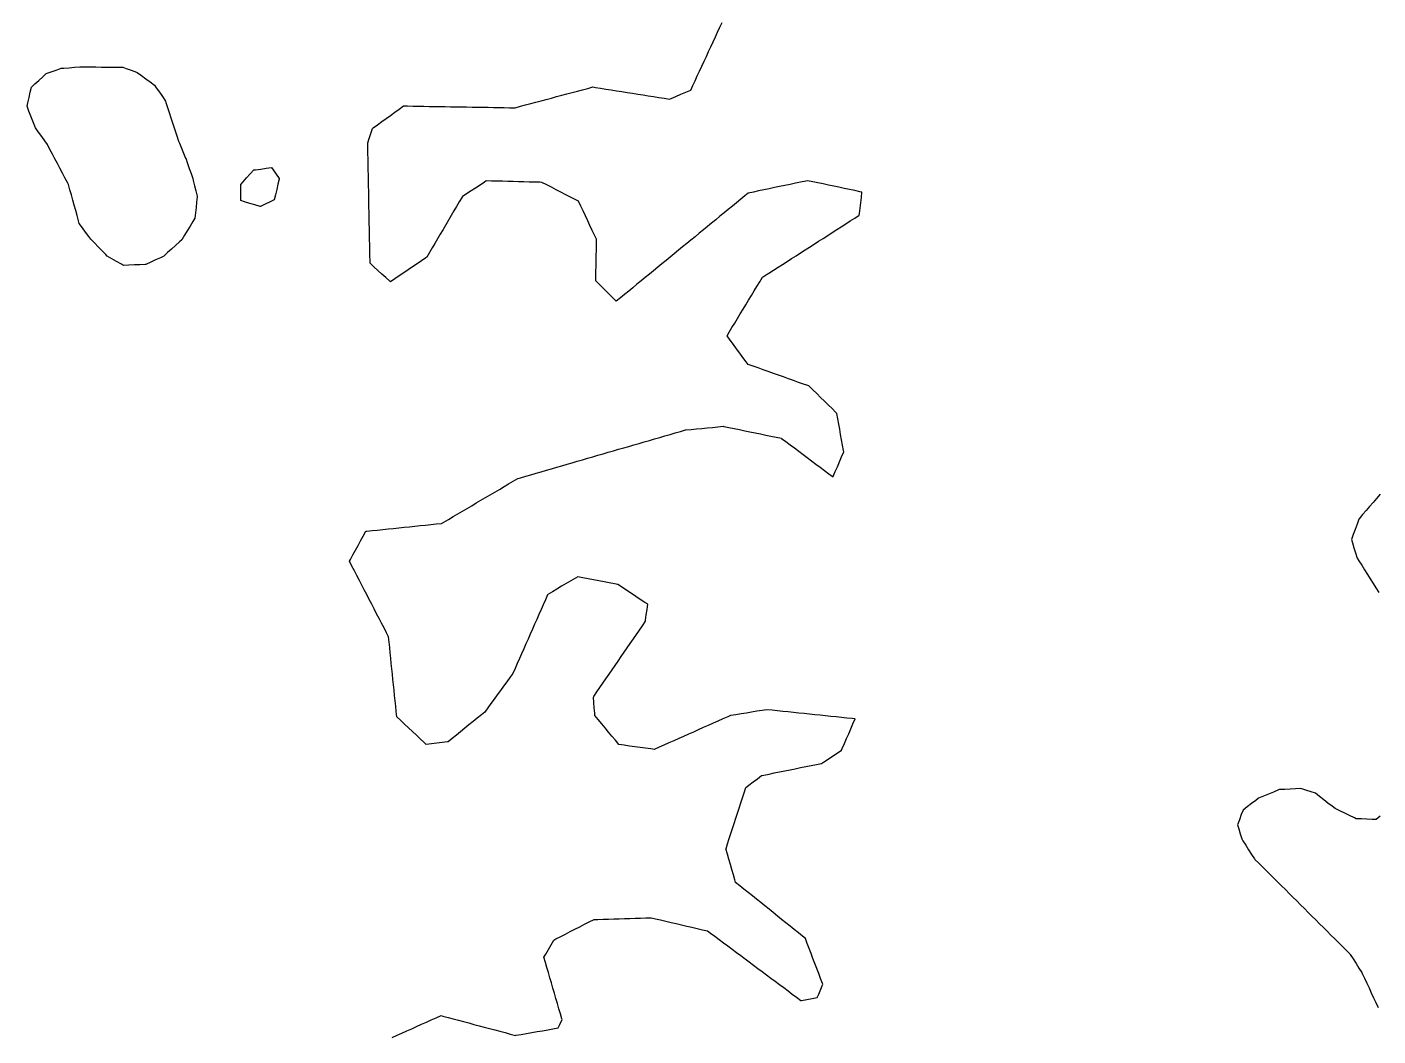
# Model space of a CAD drawing. Header units: millimetres. Extents: x 165 to 2352, y 1753 to 3323.
# Drawn here: x 1830.5 to 2082.4, y 2429.8 to 2617.9 of the extents above; entities that cross this region are included whole.
import ezdxf

# ---------------------------------------------------------------- set-up
doc = ezdxf.new("R2010")
doc.units = ezdxf.units.MM
for name, color, linetype in [('ALL_HOLES', 1, 'Continuous'), ('ALL_ISLANDS', 7, 'Continuous'), ('OUTLINE_ISLAND_01', 7, 'Continuous'), ('OUTLINE_ISLAND_01_HOLE_51', 1, 'Continuous'), ('OUTLINE_ISLAND_01_HOLE_52', 1, 'Continuous'), ('OUTLINE_ISLAND_02', 7, 'Continuous')]:
    doc.layers.add(name, color=color, linetype=linetype)

msp = doc.modelspace()

# ---------------------------------------------------------------- linework, layer by layer
at = {"layer": 'ALL_HOLES'}
for points in [[(1834.0472, 2609.2215), (1834.9911, 2609.5519), (1835.9349, 2609.8822), (1836.8788, 2610.2126), (1837.3182, 2610.2479), (1838.315, 2610.3279), (1839.3118, 2610.408), (1840.3085, 2610.488), (1840.3442, 2610.4876), (1841.3441, 2610.4768), (1842.344, 2610.4659), (1843.344, 2610.455), (1844.3439, 2610.4442), (1845.3439, 2610.4333), (1846.3438, 2610.4225), (1847.3437, 2610.4116), (1848.3437, 2610.4008), (1848.988, 2610.1733), (1849.9309, 2609.8404), (1850.8739, 2609.5075), (1850.9884, 2609.4251), (1851.8, 2608.841), (1852.6117, 2608.2569), (1853.4234, 2607.6728), (1854.2351, 2607.0887), (1854.592, 2606.5754), (1855.1628, 2605.7543), (1855.7337, 2604.9333), (1856.3045, 2604.1122), (1856.3858, 2603.8578), (1856.6901, 2602.9052), (1856.9943, 2601.9526), (1857.2986, 2601), (1857.6029, 2600.0474), (1857.7856, 2599.4971), (1858.1006, 2598.548), (1858.4156, 2597.5989), (1858.7307, 2596.6499), (1858.9003, 2596.242), (1859.2843, 2595.3187), (1859.6684, 2594.3954), (1860.0524, 2593.4721), (1860.068, 2593.4273), (1860.3983, 2592.4834), (1860.7285, 2591.5395), (1861.0587, 2590.5956), (1861.3889, 2589.6517), (1861.4821, 2589.2847), (1861.7284, 2588.3155), (1861.9746, 2587.3463), (1862.2208, 2586.3771), (1862.2067, 2586.2435), (1862.1022, 2585.249), (1861.9977, 2584.2545), (1861.8932, 2583.2599), (1861.7887, 2582.2654), (1861.4017, 2581.6303), (1860.8814, 2580.7764), (1860.361, 2579.9225), (1859.8407, 2579.0685), (1859.3203, 2578.2146), (1858.9288, 2577.8607), (1858.1869, 2577.1901), (1857.445, 2576.5196), (1856.7032, 2575.8491), (1855.9613, 2575.1785), (1855.3549, 2574.8978), (1854.4474, 2574.4778), (1853.5399, 2574.0577), (1852.6324, 2573.6377), (1852.4926, 2573.6318), (1851.4935, 2573.5902), (1850.4943, 2573.5486), (1849.4952, 2573.507), (1848.4961, 2573.4654), (1848.0676, 2573.7074), (1847.1969, 2574.1992), (1846.3262, 2574.6911), (1845.4556, 2575.1829), (1845.1523, 2575.4973), (1844.458, 2576.217), (1843.7637, 2576.9367), (1843.0694, 2577.6563), (1842.3751, 2578.376), (1842.0068, 2578.872), (1841.4107, 2579.6749), (1840.8146, 2580.4778), (1840.2185, 2581.2807), (1840.0834, 2581.7721), (1839.8183, 2582.7363), (1839.5533, 2583.7006), (1839.2882, 2584.6648), (1839.0231, 2585.629), (1838.758, 2586.5932), (1838.493, 2587.5575), (1838.2279, 2588.5217), (1838.0242, 2588.9075), (1837.5572, 2589.7918), (1837.0902, 2590.676), (1836.6232, 2591.5603), (1836.1562, 2592.4446), (1835.6893, 2593.3288), (1835.2223, 2594.2131), (1834.7553, 2595.0974), (1834.2883, 2595.9816), (1833.8012, 2596.6703), (1833.2238, 2597.4867), (1832.6463, 2598.3032), (1832.0689, 2599.1196), (1831.9401, 2599.449), (1831.5759, 2600.3804), (1831.2117, 2601.3117), (1830.8475, 2602.243), (1830.4833, 2603.1743), (1830.6308, 2603.7962), (1830.8615, 2604.7692), (1831.0923, 2605.7422), (1831.3231, 2606.7152), (1831.9421, 2607.2848), (1832.678, 2607.9618), (1833.4139, 2608.6389)], [(1870.3284, 2585.538), (1870.3284, 2586.538), (1870.3284, 2587.538), (1870.3284, 2588.538), (1870.7538, 2589.017), (1871.4179, 2589.7646), (1872.0821, 2590.5122), (1872.7462, 2591.2599), (1873.0842, 2591.3037), (1874.0759, 2591.4324), (1875.0676, 2591.5611), (1876.0593, 2591.6898), (1876.357, 2591.2733), (1876.9384, 2590.4597), (1877.5199, 2589.6461), (1877.5014, 2589.5686), (1877.2701, 2588.5957), (1877.0389, 2587.6228), (1876.8076, 2586.6499), (1876.5763, 2585.677), (1875.8056, 2585.302), (1874.9064, 2584.8644), (1874.0072, 2584.4269), (1873.9265, 2584.4512), (1872.9692, 2584.7404), (1872.0119, 2585.0295), (1871.0547, 2585.3187)]]:
    msp.add_lwpolyline(points, close=True, dxfattribs=at)
at = {"layer": 'ALL_ISLANDS'}
for points in [[(1898.5533, 2429.5165), (1899.4665, 2429.9241), (1900.3796, 2430.3317), (1901.2928, 2430.7394), (1902.2059, 2431.147), (1903.1191, 2431.5546), (1904.0322, 2431.9622), (1904.9454, 2432.3698), (1905.8585, 2432.7774), (1906.7717, 2433.1851), (1907.6848, 2433.5927), (1908.0116, 2433.5054), (1908.9777, 2433.2474), (1909.9438, 2432.9894), (1910.91, 2432.7314), (1911.8761, 2432.4734), (1912.8423, 2432.2153), (1913.8084, 2431.9573), (1914.7745, 2431.6993), (1915.7407, 2431.4413), (1916.7068, 2431.1833), (1917.673, 2430.9252), (1918.6391, 2430.6672), (1919.6053, 2430.4092), (1920.5714, 2430.1512), (1921.5375, 2429.8932), (1921.6447, 2429.912), (1922.6296, 2430.0851), (1923.6145, 2430.2581), (1924.5995, 2430.4311), (1925.5844, 2430.6042), (1926.5693, 2430.7772), (1927.5542, 2430.9503), (1928.5391, 2431.1233), (1929.524, 2431.2964), (1929.8299, 2431.9601), (1930.2483, 2432.8684), (1930.223, 2432.9552), (1929.9424, 2433.915), (1929.6617, 2434.8748), (1929.3811, 2435.8346), (1929.1005, 2436.7944), (1928.8199, 2437.7543), (1928.5393, 2438.7141), (1928.2587, 2439.6739), (1927.9781, 2440.6337), (1927.6975, 2441.5935), (1927.4168, 2442.5534), (1927.1362, 2443.5132), (1926.8556, 2444.473), (1927.1927, 2445.0633), (1927.6885, 2445.9317), (1928.1844, 2446.8001), (1928.6803, 2447.6685), (1929.0875, 2447.8765), (1929.978, 2448.3314), (1930.8685, 2448.7863), (1931.7591, 2449.2412), (1932.6496, 2449.6961), (1933.5401, 2450.151), (1934.4307, 2450.6059), (1935.3212, 2451.0608), (1936.2117, 2451.5158), (1936.8789, 2451.5353), (1937.8785, 2451.5647), (1938.8781, 2451.594), (1939.8776, 2451.6233), (1940.8772, 2451.6527), (1941.8768, 2451.682), (1942.8764, 2451.7114), (1943.8759, 2451.7407), (1944.8755, 2451.77), (1945.8751, 2451.7994), (1946.8746, 2451.8287), (1947.6388, 2451.6508), (1948.6127, 2451.4241), (1949.5867, 2451.1974), (1950.5606, 2450.9707), (1951.5346, 2450.744), (1952.5086, 2450.5173), (1953.4825, 2450.2906), (1954.4565, 2450.0639), (1955.4305, 2449.8372), (1956.4044, 2449.6105), (1957.3784, 2449.3838), (1957.9383, 2448.966), (1958.7397, 2448.3679), (1959.5411, 2447.7699), (1960.3426, 2447.1718), (1961.144, 2446.5737), (1961.9455, 2445.9756), (1962.7469, 2445.3776), (1963.5484, 2444.7795), (1964.3498, 2444.1814), (1965.1512, 2443.5833), (1965.9527, 2442.9853), (1966.7541, 2442.3872), (1967.5556, 2441.7891), (1968.357, 2441.1911), (1969.1584, 2440.593), (1969.9599, 2439.9949), (1970.7613, 2439.3968), (1971.5628, 2438.7988), (1972.3642, 2438.2007), (1973.1656, 2437.6026), (1973.9671, 2437.0045), (1974.7685, 2436.4065), (1974.8828, 2436.4283), (1975.8652, 2436.6155), (1976.8475, 2436.8028), (1977.8298, 2436.9901), (1978.0812, 2437.6), (1978.4624, 2438.5245), (1978.8436, 2439.449), (1978.7943, 2439.5787), (1978.439, 2440.5134), (1978.0838, 2441.4482), (1977.7285, 2442.3829), (1977.3732, 2443.3177), (1977.0179, 2444.2525), (1976.6627, 2445.1872), (1976.3074, 2446.122), (1975.9521, 2447.0568), (1975.5968, 2447.9915), (1975.0804, 2448.4054), (1974.3001, 2449.0307), (1973.5197, 2449.6561), (1972.7394, 2450.2814), (1971.959, 2450.9068), (1971.1787, 2451.5321), (1970.3983, 2452.1575), (1969.618, 2452.7828), (1968.8376, 2453.4082), (1968.0573, 2454.0335), (1967.277, 2454.6589), (1966.4966, 2455.2842), (1965.7163, 2455.9096), (1964.9359, 2456.5349), (1964.1556, 2457.1603), (1963.3752, 2457.7856), (1962.5949, 2458.411), (1962.456, 2458.8944), (1962.18, 2459.8555), (1961.9039, 2460.8167), (1961.6278, 2461.7778), (1961.3517, 2462.7389), (1961.0757, 2463.7001), (1960.7996, 2464.6612), (1960.804, 2464.6749), (1961.11, 2465.6269), (1961.4159, 2466.579), (1961.7219, 2467.531), (1962.0278, 2468.4831), (1962.3338, 2469.4351), (1962.6397, 2470.3872), (1962.9457, 2471.3392), (1963.2516, 2472.2913), (1963.5576, 2473.2433), (1963.8636, 2474.1954), (1964.1695, 2475.1474), (1964.4755, 2476.0994), (1965.0555, 2476.5393), (1965.8523, 2477.1435), (1966.6491, 2477.7477), (1967.4459, 2478.352), (1967.8452, 2478.4328), (1968.8253, 2478.6312), (1969.8055, 2478.8296), (1970.7856, 2479.028), (1971.7657, 2479.2264), (1972.7458, 2479.4248), (1973.7259, 2479.6232), (1974.7061, 2479.8216), (1975.6862, 2480.02), (1976.6663, 2480.2184), (1977.6464, 2480.4168), (1978.6266, 2480.6152), (1978.9968, 2480.8595), (1979.8315, 2481.4102), (1980.6662, 2481.9609), (1981.5009, 2482.5116), (1982.3356, 2483.0623), (1982.4806, 2483.3951), (1982.8802, 2484.3118), (1983.2797, 2485.2285), (1983.6793, 2486.1452), (1984.0788, 2487.0619), (1984.4784, 2487.9786), (1984.8779, 2488.8954), (1984.3137, 2488.9544), (1983.3191, 2489.0586), (1982.3246, 2489.1627), (1981.33, 2489.2668), (1980.3354, 2489.3709), (1979.3409, 2489.4751), (1978.3463, 2489.5792), (1977.3517, 2489.6833), (1976.3572, 2489.7875), (1975.3626, 2489.8916), (1974.3681, 2489.9957), (1973.3735, 2490.0998), (1972.3789, 2490.204), (1971.3844, 2490.3081), (1970.3898, 2490.4122), (1969.3952, 2490.5163), (1968.4007, 2490.6205), (1967.5591, 2490.4848), (1966.5718, 2490.3258), (1965.5845, 2490.1667), (1964.5973, 2490.0076), (1963.61, 2489.8485), (1962.6227, 2489.6894), (1961.6355, 2489.5303), (1961.1252, 2489.3039), (1960.2111, 2488.8984), (1959.297, 2488.4928), (1958.383, 2488.0873), (1957.4689, 2487.6818), (1956.5548, 2487.2763), (1955.6407, 2486.8707), (1954.7266, 2486.4652), (1953.8125, 2486.0597), (1952.8985, 2485.6541), (1951.9844, 2485.2486), (1951.0703, 2484.8431), (1950.1562, 2484.4376), (1949.2421, 2484.032), (1948.3281, 2483.6265), (1947.414, 2483.221), (1946.7743, 2483.3084), (1945.7836, 2483.4439), (1944.7928, 2483.5794), (1943.802, 2483.7149), (1942.8112, 2483.8504), (1941.8204, 2483.9858), (1940.8297, 2484.1213), (1940.8114, 2484.1434), (1940.1746, 2484.9144), (1939.5378, 2485.6854), (1938.901, 2486.4564), (1938.2642, 2487.2274), (1937.6273, 2487.9985), (1936.9905, 2488.7695), (1936.3537, 2489.5405), (1936.317, 2489.9899), (1936.2357, 2490.9866), (1936.1544, 2491.9833), (1936.0731, 2492.98), (1936.1581, 2493.1035), (1936.725, 2493.9273), (1937.2919, 2494.7511), (1937.8588, 2495.5748), (1938.4257, 2496.3986), (1938.9927, 2497.2224), (1939.5596, 2498.0462), (1940.1265, 2498.87), (1940.6934, 2499.6938), (1941.2603, 2500.5176), (1941.8272, 2501.3413), (1942.3941, 2502.1651), (1942.961, 2502.9889), (1943.5279, 2503.8127), (1944.0948, 2504.6365), (1944.6617, 2505.4603), (1945.2286, 2506.2841), (1945.7955, 2507.1078), (1945.8209, 2507.3042), (1945.9491, 2508.2959), (1946.0774, 2509.2876), (1946.2056, 2510.2794), (1945.6619, 2510.6402), (1944.8286, 2511.1932), (1943.9954, 2511.7461), (1943.1622, 2512.2991), (1942.329, 2512.8521), (1941.4958, 2513.405), (1940.6626, 2513.958), (1940.0239, 2514.0804), (1939.0418, 2514.2687), (1938.0596, 2514.457), (1937.0775, 2514.6453), (1936.0954, 2514.8336), (1935.1133, 2515.0219), (1934.1312, 2515.2102), (1933.1491, 2515.3984), (1932.7302, 2515.1513), (1931.8689, 2514.6431), (1931.0077, 2514.1349), (1930.1464, 2513.6267), (1929.2852, 2513.1185), (1928.424, 2512.6103), (1927.5627, 2512.1021), (1927.5326, 2512.0338), (1927.1289, 2511.1189), (1926.7252, 2510.204), (1926.3214, 2509.2892), (1925.9177, 2508.3743), (1925.514, 2507.4594), (1925.1103, 2506.5445), (1924.7066, 2505.6296), (1924.3028, 2504.7147), (1923.8991, 2503.7999), (1923.4954, 2502.885), (1923.0917, 2501.9701), (1922.6879, 2501.0552), (1922.2842, 2500.1403), (1921.8805, 2499.2255), (1921.4768, 2498.3106), (1921.0731, 2497.3957), (1920.5122, 2496.6229), (1919.9249, 2495.8135), (1919.3375, 2495.0042), (1918.7502, 2494.1948), (1918.1629, 2493.3855), (1917.5755, 2492.5761), (1916.9882, 2491.7668), (1916.4008, 2490.9575), (1915.8135, 2490.1481), (1915.2122, 2489.6635), (1914.4335, 2489.0361), (1913.6548, 2488.4086), (1912.8762, 2487.7812), (1912.0975, 2487.1537), (1911.3189, 2486.5263), (1910.5402, 2485.8988), (1909.7616, 2485.2714), (1908.9829, 2484.6439), (1908.8746, 2484.6306), (1907.8821, 2484.5089), (1906.8895, 2484.3871), (1905.8969, 2484.2654), (1904.9044, 2484.1436), (1904.527, 2484.4985), (1903.7985, 2485.1835), (1903.07, 2485.8686), (1902.3415, 2486.5536), (1901.613, 2487.2387), (1900.8845, 2487.9237), (1900.1561, 2488.6088), (1899.4276, 2489.2938), (1899.4253, 2489.3157), (1899.3231, 2490.3104), (1899.221, 2491.3052), (1899.1188, 2492.3), (1899.0167, 2493.2947), (1898.9145, 2494.2895), (1898.8123, 2495.2843), (1898.7102, 2496.279), (1898.608, 2497.2738), (1898.5059, 2498.2686), (1898.4037, 2499.2634), (1898.3015, 2500.2581), (1898.1994, 2501.2529), (1898.0972, 2502.2477), (1897.995, 2503.2424), (1897.8929, 2504.2372), (1897.5123, 2504.9715), (1897.0521, 2505.8594), (1896.5919, 2506.7472), (1896.1318, 2507.635), (1895.6716, 2508.5228), (1895.2114, 2509.4107), (1894.7513, 2510.2985), (1894.2911, 2511.1863), (1893.8309, 2512.0742), (1893.3708, 2512.962), (1892.9106, 2513.8498), (1892.4504, 2514.7377), (1891.9902, 2515.6255), (1891.5301, 2516.5133), (1891.0699, 2517.4012), (1890.6097, 2518.289), (1890.7827, 2518.6081), (1891.2593, 2519.4873), (1891.7358, 2520.3664), (1892.2124, 2521.2456), (1892.689, 2522.1247), (1893.1655, 2523.0039), (1893.6421, 2523.883), (1893.8646, 2523.9061), (1894.8593, 2524.0095), (1895.8539, 2524.1129), (1896.8486, 2524.2163), (1897.8432, 2524.3196), (1898.8379, 2524.423), (1899.8325, 2524.5264), (1900.8271, 2524.6297), (1901.8218, 2524.7331), (1902.8164, 2524.8365), (1903.8111, 2524.9399), (1904.8057, 2525.0432), (1905.8003, 2525.1466), (1906.795, 2525.25), (1907.7896, 2525.3534), (1908.2184, 2525.6063), (1909.0796, 2526.1144), (1909.9409, 2526.6225), (1910.8022, 2527.1306), (1911.6635, 2527.6387), (1912.5248, 2528.1468), (1913.3861, 2528.6549), (1914.2474, 2529.163), (1915.1087, 2529.6711), (1915.97, 2530.1792), (1916.8313, 2530.6873), (1917.6926, 2531.1954), (1918.5539, 2531.7035), (1919.4152, 2532.2116), (1920.2765, 2532.7197), (1921.1378, 2533.2278), (1921.9991, 2533.7359), (1922.5142, 2533.885), (1923.4747, 2534.1631), (1924.4353, 2534.4412), (1925.3959, 2534.7193), (1926.3564, 2534.9973), (1927.317, 2535.2754), (1928.2775, 2535.5535), (1929.2381, 2535.8316), (1930.1987, 2536.1096), (1931.1592, 2536.3877), (1932.1198, 2536.6658), (1933.0803, 2536.9439), (1934.0409, 2537.2219), (1935.0015, 2537.5), (1935.962, 2537.7781), (1936.9226, 2538.0562), (1937.8831, 2538.3342), (1938.8437, 2538.6123), (1939.8042, 2538.8904), (1940.7648, 2539.1685), (1941.7254, 2539.4466), (1942.6859, 2539.7246), (1943.6465, 2540.0027), (1944.607, 2540.2808), (1945.5676, 2540.5589), (1946.5282, 2540.8369), (1947.4887, 2541.115), (1948.4493, 2541.3931), (1949.4098, 2541.6712), (1950.3704, 2541.9492), (1951.331, 2542.2273), (1952.2915, 2542.5054), (1953.2521, 2542.7835), (1953.3226, 2542.7902), (1954.318, 2542.8857), (1955.3134, 2542.9812), (1956.3089, 2543.0767), (1957.3043, 2543.1722), (1958.2997, 2543.2677), (1959.2952, 2543.3632), (1960.2906, 2543.4587), (1960.3759, 2543.4411), (1961.3554, 2543.2397), (1962.3349, 2543.0382), (1963.3144, 2542.8368), (1964.2939, 2542.6353), (1965.2734, 2542.4339), (1966.2529, 2542.2324), (1967.2324, 2542.031), (1968.2119, 2541.8295), (1969.1914, 2541.6281), (1970.1709, 2541.4266), (1971.1504, 2541.2252), (1971.1607, 2541.2175), (1971.9615, 2540.6186), (1972.7623, 2540.0197), (1973.5631, 2539.4208), (1974.364, 2538.8219), (1975.1648, 2538.223), (1975.9656, 2537.6241), (1976.7664, 2537.0252), (1977.5673, 2536.4263), (1978.3681, 2535.8274), (1979.1689, 2535.2285), (1979.9698, 2534.6296), (1980.7706, 2534.0307), (1980.7941, 2534.0858), (1981.186, 2535.0058), (1981.5779, 2535.9258), (1981.9698, 2536.8458), (1982.3617, 2537.7658), (1982.7536, 2538.6858), (1982.7044, 2538.9633), (1982.5298, 2539.9479), (1982.3552, 2540.9326), (1982.1805, 2541.9172), (1982.0059, 2542.9018), (1981.8313, 2543.8865), (1981.6566, 2544.8711), (1981.482, 2545.8557), (1981.2858, 2546.049), (1980.5736, 2546.7509), (1979.8613, 2547.4528), (1979.149, 2548.1547), (1978.4368, 2548.8566), (1977.7245, 2549.5585), (1977.0122, 2550.2605), (1976.3, 2550.9624), (1976.2248, 2550.9891), (1975.2826, 2551.324), (1974.3403, 2551.6589), (1973.3981, 2551.9938), (1972.4558, 2552.3287), (1971.5136, 2552.6636), (1970.5713, 2552.9985), (1969.6291, 2553.3335), (1968.6868, 2553.6684), (1967.7446, 2554.0033), (1966.8023, 2554.3382), (1965.8601, 2554.6731), (1964.9178, 2555.008), (1964.5507, 2555.5063), (1963.9575, 2556.3113), (1963.3643, 2557.1164), (1962.7711, 2557.9214), (1962.1779, 2558.7265), (1961.5847, 2559.5316), (1960.9915, 2560.3366), (1961.3979, 2561.007), (1961.9162, 2561.8622), (1962.4345, 2562.7174), (1962.9529, 2563.5726), (1963.4712, 2564.4277), (1963.9895, 2565.2829), (1964.5079, 2566.1381), (1965.0262, 2566.9933), (1965.5445, 2567.8485), (1966.0628, 2568.7036), (1966.5812, 2569.5588), (1967.0995, 2570.414), (1967.6178, 2571.2692), (1967.9722, 2571.4961), (1968.8143, 2572.0354), (1969.6564, 2572.5747), (1970.4985, 2573.114), (1971.3406, 2573.6533), (1972.1828, 2574.1926), (1973.0249, 2574.7319), (1973.867, 2575.2712), (1974.7091, 2575.8104), (1975.5512, 2576.3497), (1976.3933, 2576.889), (1977.2355, 2577.4283), (1978.0776, 2577.9676), (1978.9197, 2578.5069), (1979.7618, 2579.0462), (1980.6039, 2579.5855), (1981.446, 2580.1248), (1982.2882, 2580.6641), (1983.1303, 2581.2034), (1983.9724, 2581.7427), (1984.8145, 2582.282), (1985.6566, 2582.8213), (1985.694, 2583.1422), (1985.8095, 2584.1355), (1985.9251, 2585.1288), (1986.0406, 2586.1221), (1986.1561, 2587.1154), (1985.7747, 2587.1958), (1984.7962, 2587.402), (1983.8177, 2587.6082), (1982.8392, 2587.8144), (1981.8607, 2588.0206), (1980.8822, 2588.2268), (1979.9037, 2588.433), (1978.9252, 2588.6392), (1977.9466, 2588.8454), (1976.9681, 2589.0516), (1975.9896, 2589.2578), (1975.6921, 2589.195), (1974.7136, 2588.9886), (1973.7351, 2588.7822), (1972.7567, 2588.5757), (1971.7782, 2588.3693), (1970.7997, 2588.1629), (1969.8213, 2587.9565), (1968.8428, 2587.7501), (1967.8644, 2587.5437), (1966.8859, 2587.3372), (1965.9074, 2587.1308), (1964.929, 2586.9244), (1964.3155, 2586.4217), (1963.542, 2585.7879), (1962.7685, 2585.1541), (1961.9949, 2584.5204), (1961.2214, 2583.8866), (1960.4479, 2583.2528), (1959.6744, 2582.619), (1958.9009, 2581.9852), (1958.1274, 2581.3514), (1957.3539, 2580.7176), (1956.5804, 2580.0838), (1955.8069, 2579.45), (1955.0334, 2578.8162), (1954.2599, 2578.1824), (1953.4864, 2577.5487), (1952.7129, 2576.9149), (1951.9394, 2576.2811), (1951.1659, 2575.6473), (1950.3924, 2575.0135), (1949.6189, 2574.3797), (1948.8454, 2573.7459), (1948.0719, 2573.1121), (1947.2984, 2572.4783), (1946.5249, 2571.8445), (1945.7513, 2571.2108), (1944.9778, 2570.577), (1944.2043, 2569.9432), (1943.4308, 2569.3094), (1942.6573, 2568.6756), (1941.8838, 2568.0418), (1941.1103, 2567.408), (1940.3368, 2566.7742), (1940.0585, 2567.0516), (1939.3501, 2567.7574), (1938.6418, 2568.4633), (1937.9334, 2569.1691), (1937.225, 2569.875), (1936.5167, 2570.5808), (1936.5318, 2571.3313), (1936.5519, 2572.3311), (1936.5721, 2573.3309), (1936.5922, 2574.3307), (1936.6124, 2575.3305), (1936.6325, 2576.3303), (1936.6526, 2577.3301), (1936.6728, 2578.3299), (1936.3078, 2579.0937), (1935.8767, 2579.996), (1935.4456, 2580.8983), (1935.0144, 2581.8006), (1934.5833, 2582.7029), (1934.1522, 2583.6052), (1933.7211, 2584.5075), (1933.29, 2585.4098), (1932.6937, 2585.7194), (1931.8062, 2586.1802), (1930.9186, 2586.6409), (1930.0311, 2587.1017), (1929.1436, 2587.5625), (1928.2561, 2588.0233), (1927.3686, 2588.4841), (1926.4811, 2588.9449), (1926.1067, 2588.9547), (1925.1071, 2588.981), (1924.1074, 2589.0072), (1923.1078, 2589.0335), (1922.1081, 2589.0598), (1921.1085, 2589.086), (1920.1088, 2589.1123), (1919.1092, 2589.1386), (1918.1095, 2589.1648), (1917.1098, 2589.1911), (1916.1102, 2589.2174), (1915.7754, 2588.9956), (1914.9417, 2588.4434), (1914.108, 2587.8912), (1913.2743, 2587.339), (1912.4406, 2586.7868), (1911.6069, 2586.2346), (1911.5854, 2586.1978), (1911.0792, 2585.3354), (1910.5731, 2584.4729), (1910.067, 2583.6105), (1909.5609, 2582.748), (1909.0548, 2581.8855), (1908.5486, 2581.0231), (1908.0425, 2580.1606), (1907.5364, 2579.2982), (1907.0303, 2578.4357), (1906.5242, 2577.5732), (1906.018, 2576.7108), (1905.5119, 2575.8483), (1905.0058, 2574.9858), (1904.8517, 2574.8812), (1904.0243, 2574.3195), (1903.1969, 2573.7579), (1902.3696, 2573.1962), (1901.5422, 2572.6345), (1900.7149, 2572.0728), (1899.8875, 2571.5112), (1899.0601, 2570.9495), (1898.2328, 2570.3878), (1898.1139, 2570.4975), (1897.3791, 2571.1758), (1896.6444, 2571.8541), (1895.9096, 2572.5324), (1895.1748, 2573.2107), (1894.44, 2573.889), (1894.4321, 2574.3065), (1894.4131, 2575.3063), (1894.3941, 2576.3061), (1894.3752, 2577.3059), (1894.3562, 2578.3057), (1894.3372, 2579.3056), (1894.3183, 2580.3054), (1894.2993, 2581.3052), (1894.2804, 2582.305), (1894.2614, 2583.3048), (1894.2424, 2584.3047), (1894.2235, 2585.3045), (1894.2045, 2586.3043), (1894.1856, 2587.3041), (1894.1666, 2588.3039), (1894.1476, 2589.3038), (1894.1287, 2590.3036), (1894.1097, 2591.3034), (1894.0908, 2592.3032), (1894.0718, 2593.303), (1894.0528, 2594.3029), (1894.0339, 2595.3027), (1894.0149, 2596.3025), (1894.283, 2597.1054), (1894.5996, 2598.054), (1894.9163, 2599.0025), (1895.0321, 2599.0865), (1895.8415, 2599.6737), (1896.6509, 2600.2609), (1897.4603, 2600.8482), (1898.2698, 2601.4354), (1899.0792, 2602.0226), (1899.8886, 2602.6098), (1900.698, 2603.1971), (1901.4501, 2603.1847), (1902.45, 2603.1681), (1903.4498, 2603.1516), (1904.4497, 2603.1351), (1905.4496, 2603.1186), (1906.4494, 2603.1021), (1907.4493, 2603.0856), (1908.4492, 2603.0691), (1909.449, 2603.0526), (1910.4489, 2603.0361), (1911.4488, 2603.0196), (1912.4486, 2603.003), (1913.4485, 2602.9865), (1914.4483, 2602.97), (1915.4482, 2602.9535), (1916.4481, 2602.937), (1917.4479, 2602.9205), (1918.4478, 2602.904), (1919.4477, 2602.8875), (1920.4475, 2602.871), (1921.4474, 2602.8545), (1921.4945, 2602.867), (1922.4607, 2603.1246), (1923.427, 2603.3822), (1924.3932, 2603.6399), (1925.3595, 2603.8975), (1926.3257, 2604.1551), (1927.292, 2604.4127), (1928.2582, 2604.6703), (1929.2245, 2604.9279), (1930.1907, 2605.1856), (1931.157, 2605.4432), (1932.1232, 2605.7008), (1933.0895, 2605.9584), (1934.0557, 2606.216), (1935.0219, 2606.4736), (1935.9882, 2606.7313), (1936.4446, 2606.6586), (1937.4322, 2606.5015), (1938.4198, 2606.3444), (1939.4074, 2606.1873), (1940.3949, 2606.0301), (1941.3825, 2605.873), (1942.3701, 2605.7159), (1943.3577, 2605.5588), (1944.3452, 2605.4016), (1945.3328, 2605.2445), (1946.3204, 2605.0874), (1947.308, 2604.9302), (1948.2956, 2604.7731), (1949.2831, 2604.616), (1950.2707, 2604.4589), (1950.5545, 2604.581), (1951.473, 2604.9762), (1952.3916, 2605.3715), (1953.3102, 2605.7668), (1954.2287, 2606.162), (1954.6115, 2606.9862), (1955.0326, 2607.8932), (1955.4538, 2608.8002), (1955.875, 2609.7072), (1956.2962, 2610.6141), (1956.7173, 2611.5211), (1957.1385, 2612.4281), (1957.5597, 2613.3351), (1957.9809, 2614.2421), (1958.402, 2615.149), (1958.8232, 2616.056), (1959.2444, 2616.963), (1959.6656, 2617.87), (1960.0867, 2618.777)], [(2082.7653, 2530.7804), (2082.1121, 2530.0232), (2081.4589, 2529.266), (2080.8057, 2528.5088), (2080.1526, 2527.7516), (2079.4994, 2526.9944), (2078.8462, 2526.2372), (2078.8028, 2526.1222), (2078.4499, 2525.1865), (2078.097, 2524.2508), (2077.7442, 2523.3152), (2077.3913, 2522.3795), (2077.5849, 2521.7658), (2077.8857, 2520.8121), (2078.1865, 2519.8584), (2078.4873, 2518.9048), (2078.803, 2518.4004), (2079.3335, 2517.5527), (2079.864, 2516.7051), (2080.3946, 2515.8574), (2080.9251, 2515.0097), (2081.4556, 2514.1621), (2081.9861, 2513.3144), (2082.5167, 2512.4667)], [(2082.756, 2470.7985), (2081.9984, 2470.1459), (2081.2598, 2470.1737), (2080.2605, 2470.2114), (2079.2612, 2470.249), (2078.2619, 2470.2867), (2077.9571, 2470.4352), (2077.0581, 2470.8733), (2076.1592, 2471.3113), (2075.2602, 2471.7493), (2074.3613, 2472.1873), (2073.826, 2472.6076), (2073.0395, 2473.2252), (2072.253, 2473.8428), (2071.4665, 2474.4604), (2070.68, 2475.078), (2069.8853, 2475.3195), (2068.9285, 2475.6103), (2067.9717, 2475.901), (2067.9672, 2475.9008), (2066.9682, 2475.8564), (2065.9691, 2475.8119), (2064.9701, 2475.7674), (2063.9711, 2475.7229), (2063.8008, 2475.6529), (2062.8759, 2475.2727), (2061.951, 2474.8925), (2061.0261, 2474.5123), (2060.1011, 2474.1321), (2059.57, 2473.7222), (2058.7783, 2473.1113), (2057.9866, 2472.5004), (2057.195, 2471.8894), (2056.8824, 2471.0543), (2056.5318, 2470.1178), (2056.1812, 2469.1812), (2056.394, 2468.4389), (2056.6696, 2467.4777), (2056.9452, 2466.5164), (2057.1642, 2466.1758), (2057.705, 2465.3346), (2058.2458, 2464.4935), (2058.7866, 2463.6523), (2059.3274, 2462.8112), (2059.421, 2462.718), (2060.1295, 2462.0123), (2060.8381, 2461.3066), (2061.5466, 2460.601), (2062.2552, 2459.8953), (2062.9637, 2459.1897), (2063.6723, 2458.484), (2064.3808, 2457.7783), (2065.0894, 2457.0727), (2065.7979, 2456.367), (2066.5065, 2455.6614), (2067.215, 2454.9557), (2067.9236, 2454.25), (2068.6321, 2453.5444), (2069.3407, 2452.8387), (2070.0492, 2452.133), (2070.7578, 2451.4274), (2071.4663, 2450.7217), (2072.1749, 2450.0161), (2072.8834, 2449.3104), (2073.592, 2448.6047), (2074.3005, 2447.8991), (2075.0091, 2447.1934), (2075.7176, 2446.4878), (2076.4262, 2445.7821), (2077.1347, 2445.0764), (2077.1908, 2444.9884), (2077.7282, 2444.1451), (2078.2656, 2443.3017), (2078.8029, 2442.4584), (2079.3403, 2441.615), (2079.4135, 2441.4589), (2079.8381, 2440.5535), (2080.2628, 2439.6482), (2080.6874, 2438.7428), (2081.112, 2437.8375), (2081.5367, 2436.9321), (2081.9613, 2436.0267), (2082.3859, 2435.1214)]]:
    msp.add_lwpolyline(points, dxfattribs=at)
at = {"layer": 'OUTLINE_ISLAND_01'}
msp.add_lwpolyline([(1898.5533, 2429.5165), (1899.4665, 2429.9241), (1900.3796, 2430.3317), (1901.2928, 2430.7394), (1902.2059, 2431.147), (1903.1191, 2431.5546), (1904.0322, 2431.9622), (1904.9454, 2432.3698), (1905.8585, 2432.7774), (1906.7717, 2433.1851), (1907.6848, 2433.5927), (1908.0116, 2433.5054), (1908.9777, 2433.2474), (1909.9438, 2432.9894), (1910.91, 2432.7314), (1911.8761, 2432.4734), (1912.8423, 2432.2153), (1913.8084, 2431.9573), (1914.7745, 2431.6993), (1915.7407, 2431.4413), (1916.7068, 2431.1833), (1917.673, 2430.9252), (1918.6391, 2430.6672), (1919.6053, 2430.4092), (1920.5714, 2430.1512), (1921.5375, 2429.8932), (1921.6447, 2429.912), (1922.6296, 2430.0851), (1923.6145, 2430.2581), (1924.5995, 2430.4311), (1925.5844, 2430.6042), (1926.5693, 2430.7772), (1927.5542, 2430.9503), (1928.5391, 2431.1233), (1929.524, 2431.2964), (1929.8299, 2431.9601), (1930.2483, 2432.8684), (1930.223, 2432.9552), (1929.9424, 2433.915), (1929.6617, 2434.8748), (1929.3811, 2435.8346), (1929.1005, 2436.7944), (1928.8199, 2437.7543), (1928.5393, 2438.7141), (1928.2587, 2439.6739), (1927.9781, 2440.6337), (1927.6975, 2441.5935), (1927.4168, 2442.5534), (1927.1362, 2443.5132), (1926.8556, 2444.473), (1927.1927, 2445.0633), (1927.6885, 2445.9317), (1928.1844, 2446.8001), (1928.6803, 2447.6685), (1929.0875, 2447.8765), (1929.978, 2448.3314), (1930.8685, 2448.7863), (1931.7591, 2449.2412), (1932.6496, 2449.6961), (1933.5401, 2450.151), (1934.4307, 2450.6059), (1935.3212, 2451.0608), (1936.2117, 2451.5158), (1936.8789, 2451.5353), (1937.8785, 2451.5647), (1938.8781, 2451.594), (1939.8776, 2451.6233), (1940.8772, 2451.6527), (1941.8768, 2451.682), (1942.8764, 2451.7114), (1943.8759, 2451.7407), (1944.8755, 2451.77), (1945.8751, 2451.7994), (1946.8746, 2451.8287), (1947.6388, 2451.6508), (1948.6127, 2451.4241), (1949.5867, 2451.1974), (1950.5606, 2450.9707), (1951.5346, 2450.744), (1952.5086, 2450.5173), (1953.4825, 2450.2906), (1954.4565, 2450.0639), (1955.4305, 2449.8372), (1956.4044, 2449.6105), (1957.3784, 2449.3838), (1957.9383, 2448.966), (1958.7397, 2448.3679), (1959.5411, 2447.7699), (1960.3426, 2447.1718), (1961.144, 2446.5737), (1961.9455, 2445.9756), (1962.7469, 2445.3776), (1963.5484, 2444.7795), (1964.3498, 2444.1814), (1965.1512, 2443.5833), (1965.9527, 2442.9853), (1966.7541, 2442.3872), (1967.5556, 2441.7891), (1968.357, 2441.1911), (1969.1584, 2440.593), (1969.9599, 2439.9949), (1970.7613, 2439.3968), (1971.5628, 2438.7988), (1972.3642, 2438.2007), (1973.1656, 2437.6026), (1973.9671, 2437.0045), (1974.7685, 2436.4065), (1974.8828, 2436.4283), (1975.8652, 2436.6155), (1976.8475, 2436.8028), (1977.8298, 2436.9901), (1978.0812, 2437.6), (1978.4624, 2438.5245), (1978.8436, 2439.449), (1978.7943, 2439.5787), (1978.439, 2440.5134), (1978.0838, 2441.4482), (1977.7285, 2442.3829), (1977.3732, 2443.3177), (1977.0179, 2444.2525), (1976.6627, 2445.1872), (1976.3074, 2446.122), (1975.9521, 2447.0568), (1975.5968, 2447.9915), (1975.0804, 2448.4054), (1974.3001, 2449.0307), (1973.5197, 2449.6561), (1972.7394, 2450.2814), (1971.959, 2450.9068), (1971.1787, 2451.5321), (1970.3983, 2452.1575), (1969.618, 2452.7828), (1968.8376, 2453.4082), (1968.0573, 2454.0335), (1967.277, 2454.6589), (1966.4966, 2455.2842), (1965.7163, 2455.9096), (1964.9359, 2456.5349), (1964.1556, 2457.1603), (1963.3752, 2457.7856), (1962.5949, 2458.411), (1962.456, 2458.8944), (1962.18, 2459.8555), (1961.9039, 2460.8167), (1961.6278, 2461.7778), (1961.3517, 2462.7389), (1961.0757, 2463.7001), (1960.7996, 2464.6612), (1960.804, 2464.6749), (1961.11, 2465.6269), (1961.4159, 2466.579), (1961.7219, 2467.531), (1962.0278, 2468.4831), (1962.3338, 2469.4351), (1962.6397, 2470.3872), (1962.9457, 2471.3392), (1963.2516, 2472.2913), (1963.5576, 2473.2433), (1963.8636, 2474.1954), (1964.1695, 2475.1474), (1964.4755, 2476.0994), (1965.0555, 2476.5393), (1965.8523, 2477.1435), (1966.6491, 2477.7477), (1967.4459, 2478.352), (1967.8452, 2478.4328), (1968.8253, 2478.6312), (1969.8055, 2478.8296), (1970.7856, 2479.028), (1971.7657, 2479.2264), (1972.7458, 2479.4248), (1973.7259, 2479.6232), (1974.7061, 2479.8216), (1975.6862, 2480.02), (1976.6663, 2480.2184), (1977.6464, 2480.4168), (1978.6266, 2480.6152), (1978.9968, 2480.8595), (1979.8315, 2481.4102), (1980.6662, 2481.9609), (1981.5009, 2482.5116), (1982.3356, 2483.0623), (1982.4806, 2483.3951), (1982.8802, 2484.3118), (1983.2797, 2485.2285), (1983.6793, 2486.1452), (1984.0788, 2487.0619), (1984.4784, 2487.9786), (1984.8779, 2488.8954), (1984.3137, 2488.9544), (1983.3191, 2489.0586), (1982.3246, 2489.1627), (1981.33, 2489.2668), (1980.3354, 2489.3709), (1979.3409, 2489.4751), (1978.3463, 2489.5792), (1977.3517, 2489.6833), (1976.3572, 2489.7875), (1975.3626, 2489.8916), (1974.3681, 2489.9957), (1973.3735, 2490.0998), (1972.3789, 2490.204), (1971.3844, 2490.3081), (1970.3898, 2490.4122), (1969.3952, 2490.5163), (1968.4007, 2490.6205), (1967.5591, 2490.4848), (1966.5718, 2490.3258), (1965.5845, 2490.1667), (1964.5973, 2490.0076), (1963.61, 2489.8485), (1962.6227, 2489.6894), (1961.6355, 2489.5303), (1961.1252, 2489.3039), (1960.2111, 2488.8984), (1959.297, 2488.4928), (1958.383, 2488.0873), (1957.4689, 2487.6818), (1956.5548, 2487.2763), (1955.6407, 2486.8707), (1954.7266, 2486.4652), (1953.8125, 2486.0597), (1952.8985, 2485.6541), (1951.9844, 2485.2486), (1951.0703, 2484.8431), (1950.1562, 2484.4376), (1949.2421, 2484.032), (1948.3281, 2483.6265), (1947.414, 2483.221), (1946.7743, 2483.3084), (1945.7836, 2483.4439), (1944.7928, 2483.5794), (1943.802, 2483.7149), (1942.8112, 2483.8504), (1941.8204, 2483.9858), (1940.8297, 2484.1213), (1940.8114, 2484.1434), (1940.1746, 2484.9144), (1939.5378, 2485.6854), (1938.901, 2486.4564), (1938.2642, 2487.2274), (1937.6273, 2487.9985), (1936.9905, 2488.7695), (1936.3537, 2489.5405), (1936.317, 2489.9899), (1936.2357, 2490.9866), (1936.1544, 2491.9833), (1936.0731, 2492.98), (1936.1581, 2493.1035), (1936.725, 2493.9273), (1937.2919, 2494.7511), (1937.8588, 2495.5748), (1938.4257, 2496.3986), (1938.9927, 2497.2224), (1939.5596, 2498.0462), (1940.1265, 2498.87), (1940.6934, 2499.6938), (1941.2603, 2500.5176), (1941.8272, 2501.3413), (1942.3941, 2502.1651), (1942.961, 2502.9889), (1943.5279, 2503.8127), (1944.0948, 2504.6365), (1944.6617, 2505.4603), (1945.2286, 2506.2841), (1945.7955, 2507.1078), (1945.8209, 2507.3042), (1945.9491, 2508.2959), (1946.0774, 2509.2876), (1946.2056, 2510.2794), (1945.6619, 2510.6402), (1944.8286, 2511.1932), (1943.9954, 2511.7461), (1943.1622, 2512.2991), (1942.329, 2512.8521), (1941.4958, 2513.405), (1940.6626, 2513.958), (1940.0239, 2514.0804), (1939.0418, 2514.2687), (1938.0596, 2514.457), (1937.0775, 2514.6453), (1936.0954, 2514.8336), (1935.1133, 2515.0219), (1934.1312, 2515.2102), (1933.1491, 2515.3984), (1932.7302, 2515.1513), (1931.8689, 2514.6431), (1931.0077, 2514.1349), (1930.1464, 2513.6267), (1929.2852, 2513.1185), (1928.424, 2512.6103), (1927.5627, 2512.1021), (1927.5326, 2512.0338), (1927.1289, 2511.1189), (1926.7252, 2510.204), (1926.3214, 2509.2892), (1925.9177, 2508.3743), (1925.514, 2507.4594), (1925.1103, 2506.5445), (1924.7066, 2505.6296), (1924.3028, 2504.7147), (1923.8991, 2503.7999), (1923.4954, 2502.885), (1923.0917, 2501.9701), (1922.6879, 2501.0552), (1922.2842, 2500.1403), (1921.8805, 2499.2255), (1921.4768, 2498.3106), (1921.0731, 2497.3957), (1920.5122, 2496.6229), (1919.9249, 2495.8135), (1919.3375, 2495.0042), (1918.7502, 2494.1948), (1918.1629, 2493.3855), (1917.5755, 2492.5761), (1916.9882, 2491.7668), (1916.4008, 2490.9575), (1915.8135, 2490.1481), (1915.2122, 2489.6635), (1914.4335, 2489.0361), (1913.6548, 2488.4086), (1912.8762, 2487.7812), (1912.0975, 2487.1537), (1911.3189, 2486.5263), (1910.5402, 2485.8988), (1909.7616, 2485.2714), (1908.9829, 2484.6439), (1908.8746, 2484.6306), (1907.8821, 2484.5089), (1906.8895, 2484.3871), (1905.8969, 2484.2654), (1904.9044, 2484.1436), (1904.527, 2484.4985), (1903.7985, 2485.1835), (1903.07, 2485.8686), (1902.3415, 2486.5536), (1901.613, 2487.2387), (1900.8845, 2487.9237), (1900.1561, 2488.6088), (1899.4276, 2489.2938), (1899.4253, 2489.3157), (1899.3231, 2490.3104), (1899.221, 2491.3052), (1899.1188, 2492.3), (1899.0167, 2493.2947), (1898.9145, 2494.2895), (1898.8123, 2495.2843), (1898.7102, 2496.279), (1898.608, 2497.2738), (1898.5059, 2498.2686), (1898.4037, 2499.2634), (1898.3015, 2500.2581), (1898.1994, 2501.2529), (1898.0972, 2502.2477), (1897.995, 2503.2424), (1897.8929, 2504.2372), (1897.5123, 2504.9715), (1897.0521, 2505.8594), (1896.5919, 2506.7472), (1896.1318, 2507.635), (1895.6716, 2508.5228), (1895.2114, 2509.4107), (1894.7513, 2510.2985), (1894.2911, 2511.1863), (1893.8309, 2512.0742), (1893.3708, 2512.962), (1892.9106, 2513.8498), (1892.4504, 2514.7377), (1891.9902, 2515.6255), (1891.5301, 2516.5133), (1891.0699, 2517.4012), (1890.6097, 2518.289), (1890.7827, 2518.6081), (1891.2593, 2519.4873), (1891.7358, 2520.3664), (1892.2124, 2521.2456), (1892.689, 2522.1247), (1893.1655, 2523.0039), (1893.6421, 2523.883), (1893.8646, 2523.9061), (1894.8593, 2524.0095), (1895.8539, 2524.1129), (1896.8486, 2524.2163), (1897.8432, 2524.3196), (1898.8379, 2524.423), (1899.8325, 2524.5264), (1900.8271, 2524.6297), (1901.8218, 2524.7331), (1902.8164, 2524.8365), (1903.8111, 2524.9399), (1904.8057, 2525.0432), (1905.8003, 2525.1466), (1906.795, 2525.25), (1907.7896, 2525.3534), (1908.2184, 2525.6063), (1909.0796, 2526.1144), (1909.9409, 2526.6225), (1910.8022, 2527.1306), (1911.6635, 2527.6387), (1912.5248, 2528.1468), (1913.3861, 2528.6549), (1914.2474, 2529.163), (1915.1087, 2529.6711), (1915.97, 2530.1792), (1916.8313, 2530.6873), (1917.6926, 2531.1954), (1918.5539, 2531.7035), (1919.4152, 2532.2116), (1920.2765, 2532.7197), (1921.1378, 2533.2278), (1921.9991, 2533.7359), (1922.5142, 2533.885), (1923.4747, 2534.1631), (1924.4353, 2534.4412), (1925.3959, 2534.7193), (1926.3564, 2534.9973), (1927.317, 2535.2754), (1928.2775, 2535.5535), (1929.2381, 2535.8316), (1930.1987, 2536.1096), (1931.1592, 2536.3877), (1932.1198, 2536.6658), (1933.0803, 2536.9439), (1934.0409, 2537.2219), (1935.0015, 2537.5), (1935.962, 2537.7781), (1936.9226, 2538.0562), (1937.8831, 2538.3342), (1938.8437, 2538.6123), (1939.8042, 2538.8904), (1940.7648, 2539.1685), (1941.7254, 2539.4466), (1942.6859, 2539.7246), (1943.6465, 2540.0027), (1944.607, 2540.2808), (1945.5676, 2540.5589), (1946.5282, 2540.8369), (1947.4887, 2541.115), (1948.4493, 2541.3931), (1949.4098, 2541.6712), (1950.3704, 2541.9492), (1951.331, 2542.2273), (1952.2915, 2542.5054), (1953.2521, 2542.7835), (1953.3226, 2542.7902), (1954.318, 2542.8857), (1955.3134, 2542.9812), (1956.3089, 2543.0767), (1957.3043, 2543.1722), (1958.2997, 2543.2677), (1959.2952, 2543.3632), (1960.2906, 2543.4587), (1960.3759, 2543.4411), (1961.3554, 2543.2397), (1962.3349, 2543.0382), (1963.3144, 2542.8368), (1964.2939, 2542.6353), (1965.2734, 2542.4339), (1966.2529, 2542.2324), (1967.2324, 2542.031), (1968.2119, 2541.8295), (1969.1914, 2541.6281), (1970.1709, 2541.4266), (1971.1504, 2541.2252), (1971.1607, 2541.2175), (1971.9615, 2540.6186), (1972.7623, 2540.0197), (1973.5631, 2539.4208), (1974.364, 2538.8219), (1975.1648, 2538.223), (1975.9656, 2537.6241), (1976.7664, 2537.0252), (1977.5673, 2536.4263), (1978.3681, 2535.8274), (1979.1689, 2535.2285), (1979.9698, 2534.6296), (1980.7706, 2534.0307), (1980.7941, 2534.0858), (1981.186, 2535.0058), (1981.5779, 2535.9258), (1981.9698, 2536.8458), (1982.3617, 2537.7658), (1982.7536, 2538.6858), (1982.7044, 2538.9633), (1982.5298, 2539.9479), (1982.3552, 2540.9326), (1982.1805, 2541.9172), (1982.0059, 2542.9018), (1981.8313, 2543.8865), (1981.6566, 2544.8711), (1981.482, 2545.8557), (1981.2858, 2546.049), (1980.5736, 2546.7509), (1979.8613, 2547.4528), (1979.149, 2548.1547), (1978.4368, 2548.8566), (1977.7245, 2549.5585), (1977.0122, 2550.2605), (1976.3, 2550.9624), (1976.2248, 2550.9891), (1975.2826, 2551.324), (1974.3403, 2551.6589), (1973.3981, 2551.9938), (1972.4558, 2552.3287), (1971.5136, 2552.6636), (1970.5713, 2552.9985), (1969.6291, 2553.3335), (1968.6868, 2553.6684), (1967.7446, 2554.0033), (1966.8023, 2554.3382), (1965.8601, 2554.6731), (1964.9178, 2555.008), (1964.5507, 2555.5063), (1963.9575, 2556.3113), (1963.3643, 2557.1164), (1962.7711, 2557.9214), (1962.1779, 2558.7265), (1961.5847, 2559.5316), (1960.9915, 2560.3366), (1961.3979, 2561.007), (1961.9162, 2561.8622), (1962.4345, 2562.7174), (1962.9529, 2563.5726), (1963.4712, 2564.4277), (1963.9895, 2565.2829), (1964.5079, 2566.1381), (1965.0262, 2566.9933), (1965.5445, 2567.8485), (1966.0628, 2568.7036), (1966.5812, 2569.5588), (1967.0995, 2570.414), (1967.6178, 2571.2692), (1967.9722, 2571.4961), (1968.8143, 2572.0354), (1969.6564, 2572.5747), (1970.4985, 2573.114), (1971.3406, 2573.6533), (1972.1828, 2574.1926), (1973.0249, 2574.7319), (1973.867, 2575.2712), (1974.7091, 2575.8104), (1975.5512, 2576.3497), (1976.3933, 2576.889), (1977.2355, 2577.4283), (1978.0776, 2577.9676), (1978.9197, 2578.5069), (1979.7618, 2579.0462), (1980.6039, 2579.5855), (1981.446, 2580.1248), (1982.2882, 2580.6641), (1983.1303, 2581.2034), (1983.9724, 2581.7427), (1984.8145, 2582.282), (1985.6566, 2582.8213), (1985.694, 2583.1422), (1985.8095, 2584.1355), (1985.9251, 2585.1288), (1986.0406, 2586.1221), (1986.1561, 2587.1154), (1985.7747, 2587.1958), (1984.7962, 2587.402), (1983.8177, 2587.6082), (1982.8392, 2587.8144), (1981.8607, 2588.0206), (1980.8822, 2588.2268), (1979.9037, 2588.433), (1978.9252, 2588.6392), (1977.9466, 2588.8454), (1976.9681, 2589.0516), (1975.9896, 2589.2578), (1975.6921, 2589.195), (1974.7136, 2588.9886), (1973.7351, 2588.7822), (1972.7567, 2588.5757), (1971.7782, 2588.3693), (1970.7997, 2588.1629), (1969.8213, 2587.9565), (1968.8428, 2587.7501), (1967.8644, 2587.5437), (1966.8859, 2587.3372), (1965.9074, 2587.1308), (1964.929, 2586.9244), (1964.3155, 2586.4217), (1963.542, 2585.7879), (1962.7685, 2585.1541), (1961.9949, 2584.5204), (1961.2214, 2583.8866), (1960.4479, 2583.2528), (1959.6744, 2582.619), (1958.9009, 2581.9852), (1958.1274, 2581.3514), (1957.3539, 2580.7176), (1956.5804, 2580.0838), (1955.8069, 2579.45), (1955.0334, 2578.8162), (1954.2599, 2578.1824), (1953.4864, 2577.5487), (1952.7129, 2576.9149), (1951.9394, 2576.2811), (1951.1659, 2575.6473), (1950.3924, 2575.0135), (1949.6189, 2574.3797), (1948.8454, 2573.7459), (1948.0719, 2573.1121), (1947.2984, 2572.4783), (1946.5249, 2571.8445), (1945.7513, 2571.2108), (1944.9778, 2570.577), (1944.2043, 2569.9432), (1943.4308, 2569.3094), (1942.6573, 2568.6756), (1941.8838, 2568.0418), (1941.1103, 2567.408), (1940.3368, 2566.7742), (1940.0585, 2567.0516), (1939.3501, 2567.7574), (1938.6418, 2568.4633), (1937.9334, 2569.1691), (1937.225, 2569.875), (1936.5167, 2570.5808), (1936.5318, 2571.3313), (1936.5519, 2572.3311), (1936.5721, 2573.3309), (1936.5922, 2574.3307), (1936.6124, 2575.3305), (1936.6325, 2576.3303), (1936.6526, 2577.3301), (1936.6728, 2578.3299), (1936.3078, 2579.0937), (1935.8767, 2579.996), (1935.4456, 2580.8983), (1935.0144, 2581.8006), (1934.5833, 2582.7029), (1934.1522, 2583.6052), (1933.7211, 2584.5075), (1933.29, 2585.4098), (1932.6937, 2585.7194), (1931.8062, 2586.1802), (1930.9186, 2586.6409), (1930.0311, 2587.1017), (1929.1436, 2587.5625), (1928.2561, 2588.0233), (1927.3686, 2588.4841), (1926.4811, 2588.9449), (1926.1067, 2588.9547), (1925.1071, 2588.981), (1924.1074, 2589.0072), (1923.1078, 2589.0335), (1922.1081, 2589.0598), (1921.1085, 2589.086), (1920.1088, 2589.1123), (1919.1092, 2589.1386), (1918.1095, 2589.1648), (1917.1098, 2589.1911), (1916.1102, 2589.2174), (1915.7754, 2588.9956), (1914.9417, 2588.4434), (1914.108, 2587.8912), (1913.2743, 2587.339), (1912.4406, 2586.7868), (1911.6069, 2586.2346), (1911.5854, 2586.1978), (1911.0792, 2585.3354), (1910.5731, 2584.4729), (1910.067, 2583.6105), (1909.5609, 2582.748), (1909.0548, 2581.8855), (1908.5486, 2581.0231), (1908.0425, 2580.1606), (1907.5364, 2579.2982), (1907.0303, 2578.4357), (1906.5242, 2577.5732), (1906.018, 2576.7108), (1905.5119, 2575.8483), (1905.0058, 2574.9858), (1904.8517, 2574.8812), (1904.0243, 2574.3195), (1903.1969, 2573.7579), (1902.3696, 2573.1962), (1901.5422, 2572.6345), (1900.7149, 2572.0728), (1899.8875, 2571.5112), (1899.0601, 2570.9495), (1898.2328, 2570.3878), (1898.1139, 2570.4975), (1897.3791, 2571.1758), (1896.6444, 2571.8541), (1895.9096, 2572.5324), (1895.1748, 2573.2107), (1894.44, 2573.889), (1894.4321, 2574.3065), (1894.4131, 2575.3063), (1894.3941, 2576.3061), (1894.3752, 2577.3059), (1894.3562, 2578.3057), (1894.3372, 2579.3056), (1894.3183, 2580.3054), (1894.2993, 2581.3052), (1894.2804, 2582.305), (1894.2614, 2583.3048), (1894.2424, 2584.3047), (1894.2235, 2585.3045), (1894.2045, 2586.3043), (1894.1856, 2587.3041), (1894.1666, 2588.3039), (1894.1476, 2589.3038), (1894.1287, 2590.3036), (1894.1097, 2591.3034), (1894.0908, 2592.3032), (1894.0718, 2593.303), (1894.0528, 2594.3029), (1894.0339, 2595.3027), (1894.0149, 2596.3025), (1894.283, 2597.1054), (1894.5996, 2598.054), (1894.9163, 2599.0025), (1895.0321, 2599.0865), (1895.8415, 2599.6737), (1896.6509, 2600.2609), (1897.4603, 2600.8482), (1898.2698, 2601.4354), (1899.0792, 2602.0226), (1899.8886, 2602.6098), (1900.698, 2603.1971), (1901.4501, 2603.1847), (1902.45, 2603.1681), (1903.4498, 2603.1516), (1904.4497, 2603.1351), (1905.4496, 2603.1186), (1906.4494, 2603.1021), (1907.4493, 2603.0856), (1908.4492, 2603.0691), (1909.449, 2603.0526), (1910.4489, 2603.0361), (1911.4488, 2603.0196), (1912.4486, 2603.003), (1913.4485, 2602.9865), (1914.4483, 2602.97), (1915.4482, 2602.9535), (1916.4481, 2602.937), (1917.4479, 2602.9205), (1918.4478, 2602.904), (1919.4477, 2602.8875), (1920.4475, 2602.871), (1921.4474, 2602.8545), (1921.4945, 2602.867), (1922.4607, 2603.1246), (1923.427, 2603.3822), (1924.3932, 2603.6399), (1925.3595, 2603.8975), (1926.3257, 2604.1551), (1927.292, 2604.4127), (1928.2582, 2604.6703), (1929.2245, 2604.9279), (1930.1907, 2605.1856), (1931.157, 2605.4432), (1932.1232, 2605.7008), (1933.0895, 2605.9584), (1934.0557, 2606.216), (1935.0219, 2606.4736), (1935.9882, 2606.7313), (1936.4446, 2606.6586), (1937.4322, 2606.5015), (1938.4198, 2606.3444), (1939.4074, 2606.1873), (1940.3949, 2606.0301), (1941.3825, 2605.873), (1942.3701, 2605.7159), (1943.3577, 2605.5588), (1944.3452, 2605.4016), (1945.3328, 2605.2445), (1946.3204, 2605.0874), (1947.308, 2604.9302), (1948.2956, 2604.7731), (1949.2831, 2604.616), (1950.2707, 2604.4589), (1950.5545, 2604.581), (1951.473, 2604.9762), (1952.3916, 2605.3715), (1953.3102, 2605.7668), (1954.2287, 2606.162), (1954.6115, 2606.9862), (1955.0326, 2607.8932), (1955.4538, 2608.8002), (1955.875, 2609.7072), (1956.2962, 2610.6141), (1956.7173, 2611.5211), (1957.1385, 2612.4281), (1957.5597, 2613.3351), (1957.9809, 2614.2421), (1958.402, 2615.149), (1958.8232, 2616.056), (1959.2444, 2616.963), (1959.6656, 2617.87), (1960.0867, 2618.777)], dxfattribs=at)
at = {"layer": 'OUTLINE_ISLAND_01_HOLE_51'}
msp.add_lwpolyline([(1870.3284, 2585.538), (1870.3284, 2586.538), (1870.3284, 2587.538), (1870.3284, 2588.538), (1870.7538, 2589.017), (1871.4179, 2589.7646), (1872.0821, 2590.5122), (1872.7462, 2591.2599), (1873.0842, 2591.3037), (1874.0759, 2591.4324), (1875.0676, 2591.5611), (1876.0593, 2591.6898), (1876.357, 2591.2733), (1876.9384, 2590.4597), (1877.5199, 2589.6461), (1877.5014, 2589.5686), (1877.2701, 2588.5957), (1877.0389, 2587.6228), (1876.8076, 2586.6499), (1876.5763, 2585.677), (1875.8056, 2585.302), (1874.9064, 2584.8644), (1874.0072, 2584.4269), (1873.9265, 2584.4512), (1872.9692, 2584.7404), (1872.0119, 2585.0295), (1871.0547, 2585.3187)], close=True, dxfattribs=at)
at = {"layer": 'OUTLINE_ISLAND_01_HOLE_52'}
msp.add_lwpolyline([(1834.0472, 2609.2215), (1834.9911, 2609.5519), (1835.9349, 2609.8822), (1836.8788, 2610.2126), (1837.3182, 2610.2479), (1838.315, 2610.3279), (1839.3118, 2610.408), (1840.3085, 2610.488), (1840.3442, 2610.4876), (1841.3441, 2610.4768), (1842.344, 2610.4659), (1843.344, 2610.455), (1844.3439, 2610.4442), (1845.3439, 2610.4333), (1846.3438, 2610.4225), (1847.3437, 2610.4116), (1848.3437, 2610.4008), (1848.988, 2610.1733), (1849.9309, 2609.8404), (1850.8739, 2609.5075), (1850.9884, 2609.4251), (1851.8, 2608.841), (1852.6117, 2608.2569), (1853.4234, 2607.6728), (1854.2351, 2607.0887), (1854.592, 2606.5754), (1855.1628, 2605.7543), (1855.7337, 2604.9333), (1856.3045, 2604.1122), (1856.3858, 2603.8578), (1856.6901, 2602.9052), (1856.9943, 2601.9526), (1857.2986, 2601), (1857.6029, 2600.0474), (1857.7856, 2599.4971), (1858.1006, 2598.548), (1858.4156, 2597.5989), (1858.7307, 2596.6499), (1858.9003, 2596.242), (1859.2843, 2595.3187), (1859.6684, 2594.3954), (1860.0524, 2593.4721), (1860.068, 2593.4273), (1860.3983, 2592.4834), (1860.7285, 2591.5395), (1861.0587, 2590.5956), (1861.3889, 2589.6517), (1861.4821, 2589.2847), (1861.7284, 2588.3155), (1861.9746, 2587.3463), (1862.2208, 2586.3771), (1862.2067, 2586.2435), (1862.1022, 2585.249), (1861.9977, 2584.2545), (1861.8932, 2583.2599), (1861.7887, 2582.2654), (1861.4017, 2581.6303), (1860.8814, 2580.7764), (1860.361, 2579.9225), (1859.8407, 2579.0685), (1859.3203, 2578.2146), (1858.9288, 2577.8607), (1858.1869, 2577.1901), (1857.445, 2576.5196), (1856.7032, 2575.8491), (1855.9613, 2575.1785), (1855.3549, 2574.8978), (1854.4474, 2574.4778), (1853.5399, 2574.0577), (1852.6324, 2573.6377), (1852.4926, 2573.6318), (1851.4935, 2573.5902), (1850.4943, 2573.5486), (1849.4952, 2573.507), (1848.4961, 2573.4654), (1848.0676, 2573.7074), (1847.1969, 2574.1992), (1846.3262, 2574.6911), (1845.4556, 2575.1829), (1845.1523, 2575.4973), (1844.458, 2576.217), (1843.7637, 2576.9367), (1843.0694, 2577.6563), (1842.3751, 2578.376), (1842.0068, 2578.872), (1841.4107, 2579.6749), (1840.8146, 2580.4778), (1840.2185, 2581.2807), (1840.0834, 2581.7721), (1839.8183, 2582.7363), (1839.5533, 2583.7006), (1839.2882, 2584.6648), (1839.0231, 2585.629), (1838.758, 2586.5932), (1838.493, 2587.5575), (1838.2279, 2588.5217), (1838.0242, 2588.9075), (1837.5572, 2589.7918), (1837.0902, 2590.676), (1836.6232, 2591.5603), (1836.1562, 2592.4446), (1835.6893, 2593.3288), (1835.2223, 2594.2131), (1834.7553, 2595.0974), (1834.2883, 2595.9816), (1833.8012, 2596.6703), (1833.2238, 2597.4867), (1832.6463, 2598.3032), (1832.0689, 2599.1196), (1831.9401, 2599.449), (1831.5759, 2600.3804), (1831.2117, 2601.3117), (1830.8475, 2602.243), (1830.4833, 2603.1743), (1830.6308, 2603.7962), (1830.8615, 2604.7692), (1831.0923, 2605.7422), (1831.3231, 2606.7152), (1831.9421, 2607.2848), (1832.678, 2607.9618), (1833.4139, 2608.6389)], close=True, dxfattribs=at)
at = {"layer": 'OUTLINE_ISLAND_02'}
for points in [[(2082.7653, 2530.7804), (2082.1121, 2530.0232), (2081.4589, 2529.266), (2080.8057, 2528.5088), (2080.1526, 2527.7516), (2079.4994, 2526.9944), (2078.8462, 2526.2372), (2078.8028, 2526.1222), (2078.4499, 2525.1865), (2078.097, 2524.2508), (2077.7442, 2523.3152), (2077.3913, 2522.3795), (2077.5849, 2521.7658), (2077.8857, 2520.8121), (2078.1865, 2519.8584), (2078.4873, 2518.9048), (2078.803, 2518.4004), (2079.3335, 2517.5527), (2079.864, 2516.7051), (2080.3946, 2515.8574), (2080.9251, 2515.0097), (2081.4556, 2514.1621), (2081.9861, 2513.3144), (2082.5167, 2512.4667)], [(2082.756, 2470.7985), (2081.9984, 2470.1459), (2081.2598, 2470.1737), (2080.2605, 2470.2114), (2079.2612, 2470.249), (2078.2619, 2470.2867), (2077.9571, 2470.4352), (2077.0581, 2470.8733), (2076.1592, 2471.3113), (2075.2602, 2471.7493), (2074.3613, 2472.1873), (2073.826, 2472.6076), (2073.0395, 2473.2252), (2072.253, 2473.8428), (2071.4665, 2474.4604), (2070.68, 2475.078), (2069.8853, 2475.3195), (2068.9285, 2475.6103), (2067.9717, 2475.901), (2067.9672, 2475.9008), (2066.9682, 2475.8564), (2065.9691, 2475.8119), (2064.9701, 2475.7674), (2063.9711, 2475.7229), (2063.8008, 2475.6529), (2062.8759, 2475.2727), (2061.951, 2474.8925), (2061.0261, 2474.5123), (2060.1011, 2474.1321), (2059.57, 2473.7222), (2058.7783, 2473.1113), (2057.9866, 2472.5004), (2057.195, 2471.8894), (2056.8824, 2471.0543), (2056.5318, 2470.1178), (2056.1812, 2469.1812), (2056.394, 2468.4389), (2056.6696, 2467.4777), (2056.9452, 2466.5164), (2057.1642, 2466.1758), (2057.705, 2465.3346), (2058.2458, 2464.4935), (2058.7866, 2463.6523), (2059.3274, 2462.8112), (2059.421, 2462.718), (2060.1295, 2462.0123), (2060.8381, 2461.3066), (2061.5466, 2460.601), (2062.2552, 2459.8953), (2062.9637, 2459.1897), (2063.6723, 2458.484), (2064.3808, 2457.7783), (2065.0894, 2457.0727), (2065.7979, 2456.367), (2066.5065, 2455.6614), (2067.215, 2454.9557), (2067.9236, 2454.25), (2068.6321, 2453.5444), (2069.3407, 2452.8387), (2070.0492, 2452.133), (2070.7578, 2451.4274), (2071.4663, 2450.7217), (2072.1749, 2450.0161), (2072.8834, 2449.3104), (2073.592, 2448.6047), (2074.3005, 2447.8991), (2075.0091, 2447.1934), (2075.7176, 2446.4878), (2076.4262, 2445.7821), (2077.1347, 2445.0764), (2077.1908, 2444.9884), (2077.7282, 2444.1451), (2078.2656, 2443.3017), (2078.8029, 2442.4584), (2079.3403, 2441.615), (2079.4135, 2441.4589), (2079.8381, 2440.5535), (2080.2628, 2439.6482), (2080.6874, 2438.7428), (2081.112, 2437.8375), (2081.5367, 2436.9321), (2081.9613, 2436.0267), (2082.3859, 2435.1214)]]:
    msp.add_lwpolyline(points, dxfattribs=at)

doc.saveas('drawing.dxf')
